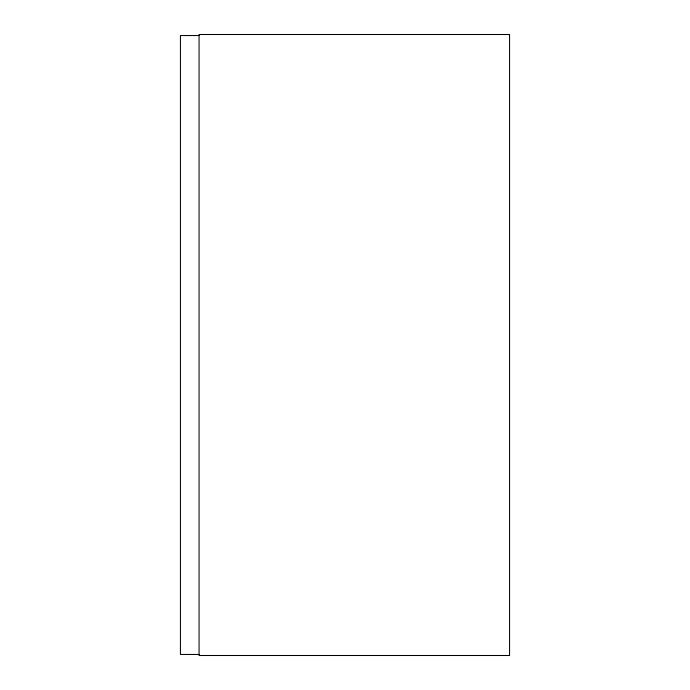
<?xml version="1.0" encoding="UTF-8"?>
<svg xmlns="http://www.w3.org/2000/svg" width="690" height="690" viewBox="0 0 690 690"><rect width="100%" height="100%" fill="white"/><g stroke="black" fill="none" stroke-linecap="round" stroke-linejoin="round"><path stroke-width="1.03" d="M199.065 35.535L180.435 35.535L180.435 654.465L199.065 654.465M509.565 34.5L199.065 34.5L199.065 655.5L509.565 655.5L509.565 34.5"/></g></svg>
